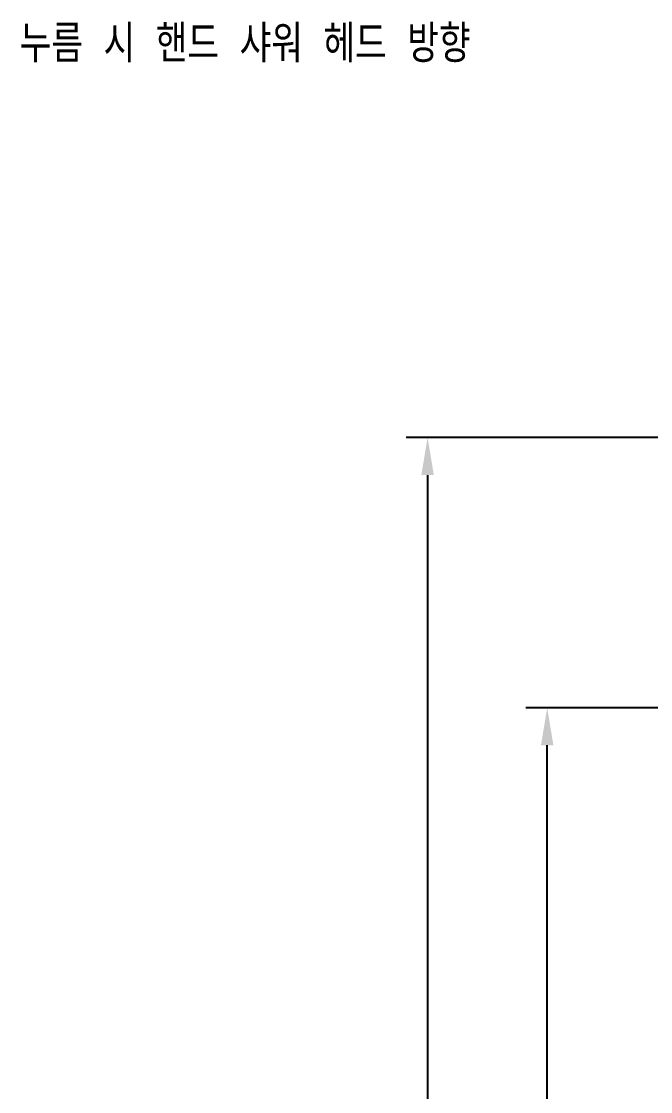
# Model space of a CAD drawing. Extents: x -4069 to -3649, y -4303 to -3709.
# Drawn here: x -3900.6 to -3841.7, y -3948.5 to -3848.3 of the extents above; entities that cross this region are included whole.
import ezdxf

# ---------------------------------------------------------------- set-up
doc = ezdxf.new("R2010")
doc.units = 0
doc.header["$LTSCALE"] = 7
doc.layers.add('D', color=2, linetype='CONTINUOUS')
doc.layers.add('DIM', color=2, linetype='CONTINUOUS')
doc.styles.add('GHS', font='ROMANS.shx', dxfattribs={"bigfont": 'GHS.shx'})

msp = doc.modelspace()

# ---------------------------------------------------------------- linework, layer by layer
at = {"layer": 'DIM'}
for p, q in [((-3810.86583, -3887.3114), (-3864.57392, -3887.3114)), ((-3862.57392, -3890.8114), (-3862.57392, -4218.25204)), ((-3821.12997, -3912.60537), (-3853.38296, -3912.60537)), ((-3851.38296, -4218.25204), (-3851.38296, -3916.10537))]:
    msp.add_line(p, q, dxfattribs=at)
for points in [[(-3863.15725, -3890.8114), (-3861.99058, -3890.8114), (-3862.57392, -3887.3114)], [(-3851.96629, -3916.10537), (-3850.79962, -3916.10537), (-3851.38296, -3912.60537)]]:
    msp.add_solid(points, dxfattribs=at)

# ---------------------------------------------------------------- texts
at = {"layer": 'D', "style": 'GHS', "width": 0.8}
msp.add_text('누름 시 핸드 샤워 헤드 방향', height=3.5, dxfattribs=at).set_placement((-3900.73525, -3852.18561))

doc.saveas('drawing.dxf')
